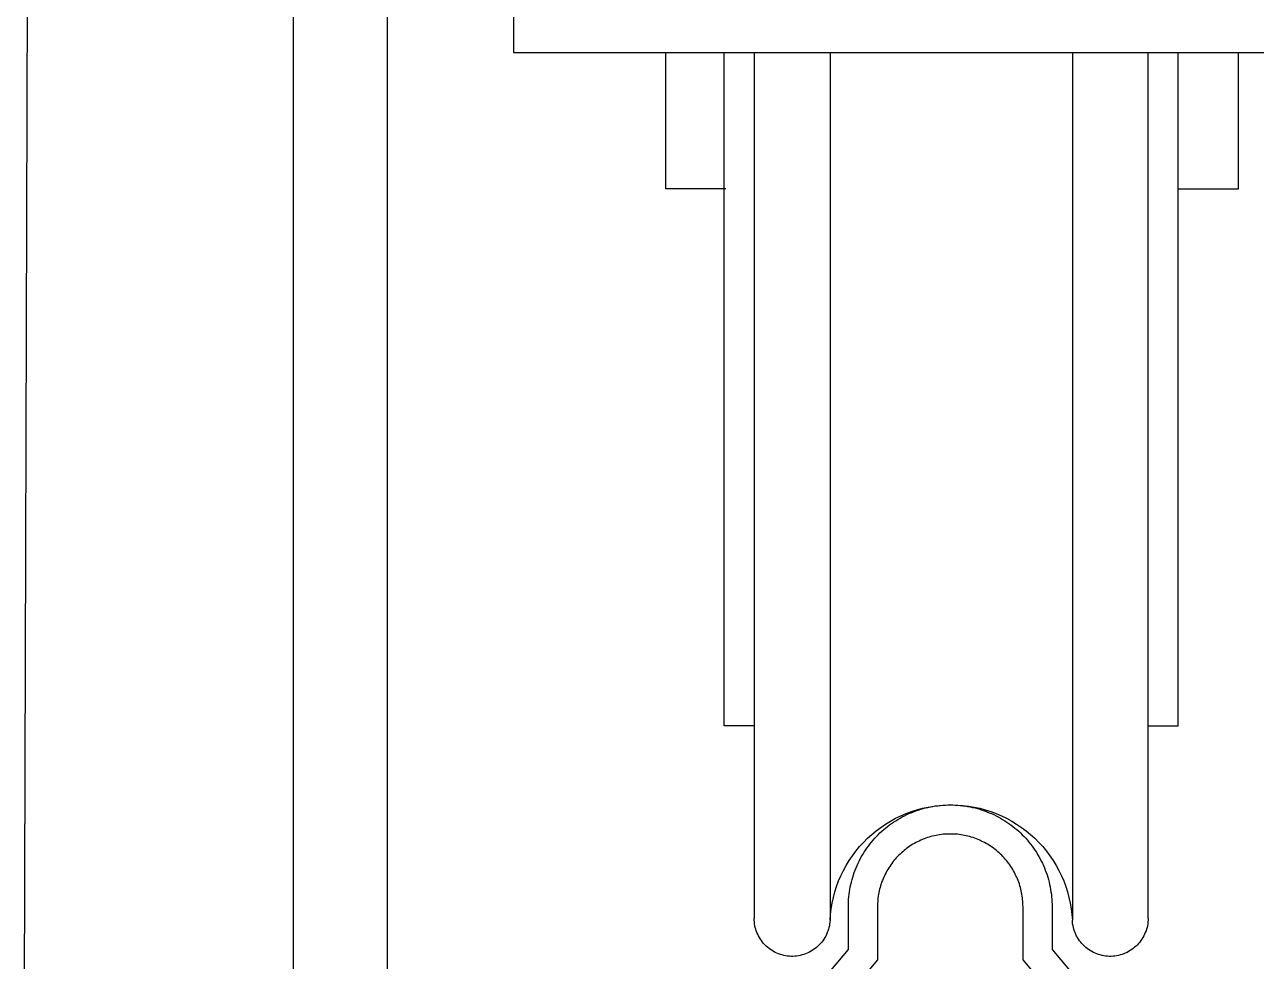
# Model space of a CAD drawing. Header units: inches. Extents: x -2661 to 42767, y -1222 to 9099.
# Drawn here: x 2278.553 to 2279.823, y 1638.406 to 1639.371 of the extents above; entities that cross this region are included whole.
import ezdxf

# ---------------------------------------------------------------- set-up
doc = ezdxf.new("R2010")
doc.units = ezdxf.units.IN
doc.header["$LTSCALE"] = 12
doc.header["$MEASUREMENT"] = 0
doc.layers.get('0').update_dxf_attribs({"linetype": 'CONTINUOUS'})
doc.layers.add('S-ARCH', color=1, linetype='CONTINUOUS')

# ---------------------------------------------------------------- blocks, each defined once
blk = doc.blocks.new('DOUBLE BOTTOM OPT1')
for p, q in [((0.1255, 1.8535), (0.1674, 16.5)), ((0.6293, 5.4236), (0.6293, 2.8236)), ((0.6293, 2.8236), (1.5293, 2.8236)), ((0.7862, 2.6833), (0.7862, 2.8236)), ((0.8463, 2.1299), (0.8463, 2.8236)), ((0.8773, 2.8236), (0.8773, 1.9317)), ((0.9555, 2.8236), (0.9555, 1.9298)), ((1.2052, 2.8236), (1.2052, 1.9298)), ((1.2833, 1.9317), (1.2833, 2.8236)), ((1.3143, 2.1299), (1.3143, 2.8236)), ((1.3763, 2.6833), (1.3763, 2.8236)), ((0.8482, 2.6833), (0.7862, 2.6833)), ((1.3143, 2.6833), (1.3763, 2.6833)), ((0.8773, 2.1299), (0.8463, 2.1299)), ((1.2833, 2.1299), (1.3143, 2.1299))]:
    blk.add_line(p, q)
at = {"flags": 128}
for points in [[(0.4023, 6.5726), (0.4023, 1.4636)], [(0.4993, 1.4636), (0.4993, 2.9306)], [(0.8653, 1.7699), (0.9744, 1.8998), (0.9744, 1.9436), (0.9744, 1.9462), (0.9745, 1.9488), (0.9746, 1.9514), (0.9749, 1.9539), (0.9751, 1.9565), (0.9755, 1.959), (0.9759, 1.9616), (0.9764, 1.9641), (0.9769, 1.9666), (0.9775, 1.9691), (0.9782, 1.9716), (0.9789, 1.9741), (0.9796, 1.9766), (0.9805, 1.979), (0.9814, 1.9814), (0.9823, 1.9838), (0.9834, 1.9862), (0.9844, 1.9885), (0.9856, 1.9908), (0.9867, 1.9931), (0.988, 1.9954), (0.9893, 1.9976), (0.9906, 1.9998), (0.992, 2.002), (0.9935, 2.0041), (0.995, 2.0062), (0.9966, 2.0082), (0.9982, 2.0102), (0.9998, 2.0122), (1.0016, 2.0142), (1.0033, 2.016), (1.0051, 2.0179), (1.0069, 2.0197), (1.0088, 2.0214), (1.0108, 2.0231), (1.0127, 2.0248), (1.0148, 2.0264), (1.0168, 2.028), (1.0189, 2.0295), (1.021, 2.0309), (1.0232, 2.0323), (1.0254, 2.0337), (1.0276, 2.035), (1.0299, 2.0362), (1.0321, 2.0374), (1.0345, 2.0386), (1.0368, 2.0396), (1.0392, 2.0406), (1.0416, 2.0416), (1.044, 2.0425), (1.0464, 2.0433), (1.0489, 2.0441), (1.0513, 2.0448), (1.0538, 2.0455), (1.0563, 2.0461), (1.0589, 2.0466), (1.0614, 2.0471), (1.0639, 2.0475), (1.0665, 2.0478), (1.0691, 2.0481), (1.0716, 2.0484), (1.0742, 2.0485), (1.0768, 2.0486), (1.0794, 2.0486), (1.0819, 2.0486), (1.0845, 2.0485), (1.0871, 2.0484), (1.0896, 2.0481), (1.0922, 2.0478), (1.0948, 2.0475), (1.0973, 2.0471), (1.0998, 2.0466), (1.1024, 2.0461), (1.1049, 2.0455), (1.1074, 2.0448), (1.1098, 2.0441), (1.1123, 2.0433), (1.1147, 2.0425), (1.1171, 2.0416), (1.1195, 2.0406), (1.1219, 2.0396), (1.1242, 2.0386), (1.1266, 2.0374), (1.1288, 2.0362), (1.1311, 2.035), (1.1333, 2.0337), (1.1355, 2.0323), (1.1377, 2.0309), (1.1398, 2.0295), (1.1419, 2.028), (1.1439, 2.0264), (1.146, 2.0248), (1.1479, 2.0231), (1.1499, 2.0214), (1.1518, 2.0197), (1.1536, 2.0179), (1.1554, 2.016), (1.1572, 2.0142), (1.1589, 2.0122), (1.1605, 2.0102), (1.1621, 2.0082), (1.1637, 2.0062), (1.1652, 2.0041), (1.1667, 2.002), (1.1681, 1.9998), (1.1694, 1.9976), (1.1707, 1.9954), (1.172, 1.9931), (1.1731, 1.9908), (1.1743, 1.9885), (1.1753, 1.9862), (1.1764, 1.9838), (1.1773, 1.9814), (1.1782, 1.979), (1.1791, 1.9766), (1.1798, 1.9741), (1.1805, 1.9716), (1.1812, 1.9691), (1.1818, 1.9666), (1.1823, 1.9641), (1.1828, 1.9616), (1.1832, 1.959), (1.1836, 1.9565), (1.1838, 1.9539), (1.1841, 1.9514), (1.1842, 1.9488), (1.1843, 1.9462), (1.1844, 1.9436), (1.1844, 1.8998), (1.2934, 1.7699)], [(1.2634, 1.759), (1.1544, 1.8889), (1.1544, 1.9436), (1.1543, 1.9455), (1.1543, 1.9473), (1.1541, 1.9492), (1.154, 1.951), (1.1538, 1.9528), (1.1535, 1.9546), (1.1532, 1.9565), (1.1529, 1.9583), (1.1525, 1.9601), (1.1521, 1.9619), (1.1516, 1.9636), (1.1511, 1.9654), (1.1506, 1.9672), (1.15, 1.9689), (1.1493, 1.9706), (1.1486, 1.9723), (1.1479, 1.974), (1.1471, 1.9757), (1.1463, 1.9774), (1.1455, 1.979), (1.1446, 1.9806), (1.1437, 1.9822), (1.1427, 1.9838), (1.1417, 1.9853), (1.1407, 1.9868), (1.1396, 1.9883), (1.1385, 1.9898), (1.1373, 1.9912), (1.1361, 1.9926), (1.1349, 1.994), (1.1337, 1.9954), (1.1324, 1.9967), (1.1311, 1.998), (1.1297, 1.9992), (1.1283, 2.0004), (1.1269, 2.0016), (1.1255, 2.0028), (1.124, 2.0039), (1.1225, 2.005), (1.121, 2.006), (1.1195, 2.007), (1.1179, 2.008), (1.1163, 2.0089), (1.1147, 2.0098), (1.1131, 2.0106), (1.1114, 2.0114), (1.1097, 2.0122), (1.1081, 2.0129), (1.1063, 2.0136), (1.1046, 2.0143), (1.1029, 2.0149), (1.1011, 2.0154), (1.0994, 2.0159), (1.0976, 2.0164), (1.0958, 2.0168), (1.094, 2.0172), (1.0922, 2.0175), (1.0904, 2.0178), (1.0885, 2.0181), (1.0867, 2.0183), (1.0849, 2.0184), (1.083, 2.0185), (1.0812, 2.0186), (1.0794, 2.0186), (1.0775, 2.0186), (1.0757, 2.0185), (1.0738, 2.0184), (1.072, 2.0183), (1.0702, 2.0181), (1.0683, 2.0178), (1.0665, 2.0175), (1.0647, 2.0172), (1.0629, 2.0168), (1.0611, 2.0164), (1.0593, 2.0159), (1.0576, 2.0154), (1.0558, 2.0149), (1.0541, 2.0143), (1.0524, 2.0136), (1.0506, 2.0129), (1.049, 2.0122), (1.0473, 2.0114), (1.0456, 2.0106), (1.044, 2.0098), (1.0424, 2.0089), (1.0408, 2.008), (1.0392, 2.007), (1.0377, 2.006), (1.0362, 2.005), (1.0347, 2.0039), (1.0332, 2.0028), (1.0318, 2.0016), (1.0304, 2.0004), (1.029, 1.9992), (1.0276, 1.998), (1.0263, 1.9967), (1.025, 1.9954), (1.0238, 1.994), (1.0226, 1.9926), (1.0214, 1.9912), (1.0202, 1.9898), (1.0191, 1.9883), (1.018, 1.9868), (1.017, 1.9853), (1.016, 1.9838), (1.015, 1.9822), (1.0141, 1.9806), (1.0132, 1.979), (1.0124, 1.9774), (1.0116, 1.9757), (1.0108, 1.974), (1.0101, 1.9723), (1.0094, 1.9706), (1.0087, 1.9689), (1.0081, 1.9672), (1.0076, 1.9654), (1.0071, 1.9636), (1.0066, 1.9619), (1.0062, 1.9601), (1.0058, 1.9583), (1.0055, 1.9565), (1.0052, 1.9546), (1.0049, 1.9528), (1.0047, 1.951), (1.0046, 1.9492), (1.0044, 1.9473), (1.0044, 1.9455), (1.0044, 1.9436), (1.0044, 1.8889), (0.8954, 1.759)], [(0.9555, 1.9298), (0.9559, 1.9357), (0.9566, 1.9416), (0.9576, 1.9475), (0.9589, 1.9533), (0.9604, 1.959), (0.9623, 1.9647), (0.9643, 1.9703), (0.9667, 1.9757), (0.9693, 1.9811), (0.9721, 1.9863), (0.9752, 1.9913), (0.9786, 1.9963), (0.9821, 2.001), (0.9859, 2.0056), (0.9899, 2.01), (0.9941, 2.0142), (0.9985, 2.0182), (1.0031, 2.022), (1.0079, 2.0255), (1.0128, 2.0288), (1.0179, 2.0319), (1.0231, 2.0348), (1.0284, 2.0374), (1.0339, 2.0397), (1.0395, 2.0418), (1.0451, 2.0436), (1.0509, 2.0451), (1.0567, 2.0464), (1.0625, 2.0474), (1.0684, 2.0481), (1.0744, 2.0485), (1.0803, 2.0486), (1.0863, 2.0485), (1.0922, 2.0481), (1.0981, 2.0474), (1.1039, 2.0464), (1.1098, 2.0451), (1.1155, 2.0436), (1.1212, 2.0418), (1.1267, 2.0397), (1.1322, 2.0374), (1.1375, 2.0348), (1.1428, 2.0319), (1.1478, 2.0288), (1.1528, 2.0255), (1.1575, 2.022), (1.1621, 2.0182), (1.1665, 2.0142), (1.1707, 2.01), (1.1747, 2.0056), (1.1785, 2.001), (1.1821, 1.9963), (1.1854, 1.9913), (1.1885, 1.9863), (1.1913, 1.9811), (1.194, 1.9757), (1.1963, 1.9703), (1.1984, 1.9647), (1.2002, 1.959), (1.2017, 1.9533), (1.203, 1.9475), (1.204, 1.9416), (1.2047, 1.9357), (1.2052, 1.9298)], [(0.9555, 1.9298), (0.9553, 1.9279), (0.9551, 1.926), (0.9548, 1.9242), (0.9544, 1.9223), (0.9539, 1.9205), (0.9533, 1.9187), (0.9526, 1.917), (0.9519, 1.9152), (0.951, 1.9135), (0.9501, 1.9119), (0.9491, 1.9103), (0.948, 1.9087), (0.9469, 1.9072), (0.9457, 1.9058), (0.9444, 1.9044), (0.943, 1.9031), (0.9416, 1.9018), (0.9401, 1.9007), (0.9386, 1.8995), (0.937, 1.8985), (0.9354, 1.8976), (0.9337, 1.8967), (0.932, 1.8959), (0.9303, 1.8952), (0.9285, 1.8945), (0.9267, 1.894), (0.9248, 1.8936), (0.923, 1.8932), (0.9211, 1.8929), (0.9192, 1.8927), (0.9173, 1.8926), (0.9155, 1.8926), (0.9136, 1.8927), (0.9117, 1.8929), (0.9098, 1.8932), (0.908, 1.8936), (0.9061, 1.894), (0.9043, 1.8946), (0.9025, 1.8952), (0.9008, 1.8959), (0.8991, 1.8967), (0.8974, 1.8976), (0.8958, 1.8985), (0.8942, 1.8996), (0.8927, 1.9007), (0.8912, 1.9019), (0.8898, 1.9031), (0.8884, 1.9044), (0.8871, 1.9058), (0.8859, 1.9073), (0.8848, 1.9088), (0.8837, 1.9103), (0.8827, 1.9119), (0.8818, 1.9136), (0.881, 1.9153), (0.8802, 1.917), (0.8795, 1.9188), (0.8789, 1.9206), (0.8785, 1.9224), (0.878, 1.9242), (0.8777, 1.9261), (0.8775, 1.928), (0.8774, 1.9298), (0.8773, 1.9317)], [(1.2833, 1.9317), (1.2833, 1.9298), (1.2831, 1.928), (1.2829, 1.9261), (1.2826, 1.9242), (1.2822, 1.9224), (1.2817, 1.9206), (1.2811, 1.9188), (1.2804, 1.917), (1.2797, 1.9153), (1.2788, 1.9136), (1.2779, 1.9119), (1.2769, 1.9103), (1.2759, 1.9088), (1.2747, 1.9073), (1.2735, 1.9058), (1.2722, 1.9044), (1.2709, 1.9031), (1.2694, 1.9019), (1.268, 1.9007), (1.2664, 1.8996), (1.2649, 1.8985), (1.2632, 1.8976), (1.2616, 1.8967), (1.2598, 1.8959), (1.2581, 1.8952), (1.2563, 1.8946), (1.2545, 1.894), (1.2527, 1.8936), (1.2508, 1.8932), (1.2489, 1.8929), (1.2471, 1.8927), (1.2452, 1.8926), (1.2433, 1.8926), (1.2414, 1.8927), (1.2395, 1.8929), (1.2377, 1.8932), (1.2358, 1.8936), (1.234, 1.894), (1.2322, 1.8945), (1.2304, 1.8952), (1.2286, 1.8959), (1.2269, 1.8967), (1.2252, 1.8976), (1.2236, 1.8985), (1.222, 1.8995), (1.2205, 1.9007), (1.219, 1.9018), (1.2176, 1.9031), (1.2163, 1.9044), (1.215, 1.9058), (1.2138, 1.9072), (1.2126, 1.9087), (1.2115, 1.9103), (1.2105, 1.9119), (1.2096, 1.9135), (1.2088, 1.9152), (1.208, 1.917), (1.2073, 1.9187), (1.2068, 1.9205), (1.2063, 1.9223), (1.2059, 1.9242), (1.2055, 1.926), (1.2053, 1.9279), (1.2052, 1.9298)]]:
    blk.add_lwpolyline(points, dxfattribs=at)

msp = doc.modelspace()

# ---------------------------------------------------------------- block references
at = {"layer": 'S-ARCH'}
msp.add_blockref('DOUBLE BOTTOM OPT1', (2278.42776, 1636.51832), dxfattribs=at)

doc.saveas('drawing.dxf')
